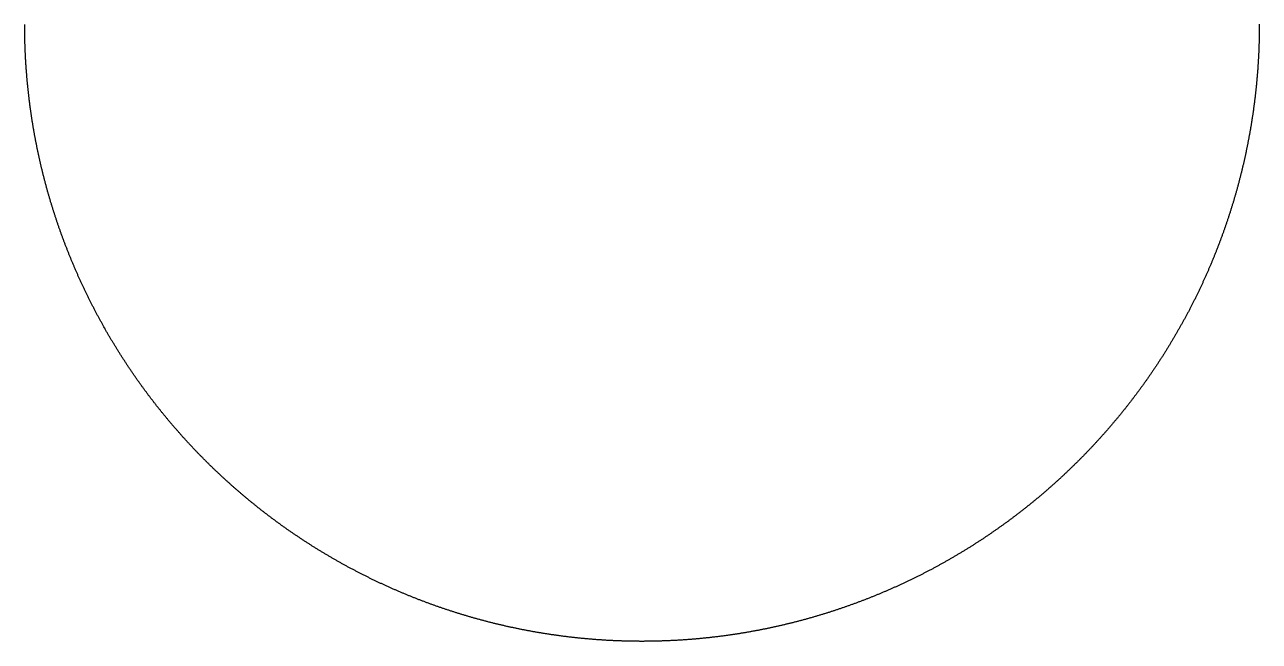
# Model space of a CAD drawing. Extents: x -750 to 0, y -200 to 200.
# Drawn here: x -692 to -612, y -152.4 to -112.4 of the extents above; entities that cross this region are included whole.
import ezdxf

# ---------------------------------------------------------------- set-up
doc = ezdxf.new("R2010")
doc.units = 0
doc.layers.get('0').update_dxf_attribs({"linetype": 'continuous'})

# ---------------------------------------------------------------- blocks, each defined once
blk = doc.blocks.new('FUSION_CS001')
at = {"color": 0}
blk.add_lwpolyline([(-612, -112.319), (-612, -112.369), (-612, -112.419), (-612, -112.469), (-612, -112.519), (-612.001, -112.569), (-612.001, -112.619), (-612.001, -112.669), (-612.002, -112.719), (-612.002, -112.769), (-612.003, -112.819), (-612.003, -112.869), (-612.004, -112.919), (-612.005, -112.969), (-612.006, -113.019), (-612.007, -113.069), (-612.007, -113.119), (-612.008, -113.169), (-612.009, -113.219), (-612.011, -113.269), (-612.012, -113.319), (-612.013, -113.369), (-612.014, -113.419), (-612.016, -113.469), (-612.017, -113.519), (-612.019, -113.569), (-612.02, -113.619), (-612.022, -113.669), (-612.023, -113.719), (-612.025, -113.769), (-612.027, -113.819), (-612.029, -113.869), (-612.031, -113.919), (-612.033, -113.969), (-612.035, -114.018), (-612.037, -114.068), (-612.039, -114.118), (-612.041, -114.168), (-612.044, -114.218), (-612.046, -114.268), (-612.048, -114.318), (-612.051, -114.368), (-612.054, -114.418), (-612.056, -114.468), (-612.059, -114.518), (-612.062, -114.568), (-612.064, -114.618), (-612.067, -114.668), (-612.07, -114.718), (-612.073, -114.768), (-612.076, -114.817), (-612.079, -114.867), (-612.082, -114.917), (-612.086, -114.967), (-612.089, -115.017), (-612.092, -115.067), (-612.096, -115.117), (-612.099, -115.167), (-612.103, -115.217), (-612.106, -115.266), (-612.11, -115.316), (-612.114, -115.366), (-612.118, -115.416), (-612.122, -115.466), (-612.125, -115.516), (-612.129, -115.566), (-612.133, -115.615), (-612.138, -115.665), (-612.142, -115.715), (-612.146, -115.765), (-612.15, -115.815), (-612.155, -115.864), (-612.159, -115.914), (-612.164, -115.964), (-612.168, -116.014), (-612.173, -116.064), (-612.177, -116.113), (-612.182, -116.163), (-612.187, -116.213), (-612.192, -116.263), (-612.197, -116.312), (-612.202, -116.362), (-612.207, -116.412), (-612.212, -116.462), (-612.217, -116.511), (-612.222, -116.561), (-612.228, -116.611), (-612.233, -116.661), (-612.238, -116.71), (-612.244, -116.76), (-612.249, -116.81), (-612.255, -116.859), (-612.261, -116.909), (-612.266, -116.959), (-612.272, -117.008), (-612.278, -117.058), (-612.284, -117.108), (-612.29, -117.157), (-612.296, -117.207), (-612.302, -117.257), (-612.308, -117.306), (-612.314, -117.356), (-612.321, -117.405), (-612.327, -117.455), (-612.333, -117.505), (-612.34, -117.554), (-612.346, -117.604), (-612.353, -117.653), (-612.36, -117.703), (-612.366, -117.752), (-612.373, -117.802), (-612.38, -117.851), (-612.387, -117.901), (-612.394, -117.951), (-612.401, -118), (-612.408, -118.05), (-612.415, -118.099), (-612.422, -118.148), (-612.43, -118.198), (-612.437, -118.247), (-612.444, -118.297), (-612.452, -118.346), (-612.459, -118.396), (-612.467, -118.445), (-612.475, -118.495), (-612.482, -118.544), (-612.49, -118.593), (-612.498, -118.643), (-612.506, -118.692), (-612.514, -118.741), (-612.522, -118.791), (-612.53, -118.84), (-612.538, -118.889), (-612.546, -118.939), (-612.555, -118.988), (-612.563, -119.037), (-612.571, -119.087), (-612.58, -119.136), (-612.588, -119.185), (-612.597, -119.235), (-612.605, -119.284), (-612.614, -119.333), (-612.623, -119.382), (-612.632, -119.431), (-612.641, -119.481), (-612.65, -119.53), (-612.659, -119.579), (-612.668, -119.628), (-612.677, -119.677), (-612.686, -119.727), (-612.695, -119.776), (-612.705, -119.825), (-612.714, -119.874), (-612.723, -119.923), (-612.733, -119.972), (-612.742, -120.021), (-612.752, -120.07), (-612.762, -120.119), (-612.771, -120.168), (-612.781, -120.217), (-612.791, -120.266), (-612.801, -120.315), (-612.811, -120.364), (-612.821, -120.413), (-612.831, -120.462), (-612.841, -120.511), (-612.852, -120.56), (-612.862, -120.609), (-612.872, -120.658), (-612.883, -120.707), (-612.893, -120.756), (-612.904, -120.805), (-612.914, -120.854), (-612.925, -120.902), (-612.936, -120.951), (-612.946, -121), (-612.957, -121.049), (-612.968, -121.098), (-612.979, -121.147), (-612.99, -121.195), (-613.001, -121.244), (-613.012, -121.293), (-613.024, -121.341), (-613.035, -121.39), (-613.046, -121.439), (-613.058, -121.488), (-613.069, -121.536), (-613.081, -121.585), (-613.092, -121.634), (-613.104, -121.682), (-613.115, -121.731), (-613.127, -121.779), (-613.139, -121.828), (-613.151, -121.877), (-613.163, -121.925), (-613.175, -121.974), (-613.187, -122.022), (-613.199, -122.071), (-613.211, -122.119), (-613.223, -122.168), (-613.236, -122.216), (-613.248, -122.265), (-613.26, -122.313), (-613.273, -122.361), (-613.286, -122.41), (-613.298, -122.458), (-613.311, -122.507), (-613.323, -122.555), (-613.336, -122.603), (-613.349, -122.652), (-613.362, -122.7), (-613.375, -122.748), (-613.388, -122.796), (-613.401, -122.845), (-613.414, -122.893), (-613.427, -122.941), (-613.441, -122.989), (-613.454, -123.038), (-613.467, -123.086), (-613.481, -123.134), (-613.494, -123.182), (-613.508, -123.23), (-613.522, -123.278), (-613.535, -123.326), (-613.549, -123.374), (-613.563, -123.422), (-613.577, -123.471), (-613.591, -123.519), (-613.605, -123.567), (-613.619, -123.615), (-613.633, -123.663), (-613.647, -123.71), (-613.661, -123.758), (-613.675, -123.806), (-613.69, -123.854), (-613.704, -123.902), (-613.719, -123.95), (-613.733, -123.998), (-613.748, -124.046), (-613.762, -124.093), (-613.777, -124.141), (-613.792, -124.189), (-613.807, -124.237), (-613.822, -124.284), (-613.837, -124.332), (-613.852, -124.38), (-613.867, -124.428), (-613.882, -124.475), (-613.897, -124.523), (-613.912, -124.57), (-613.928, -124.618), (-613.943, -124.666), (-613.958, -124.713), (-613.974, -124.761), (-613.989, -124.808), (-614.005, -124.856), (-614.021, -124.903), (-614.036, -124.951), (-614.052, -124.998), (-614.068, -125.046), (-614.084, -125.093), (-614.1, -125.14), (-614.116, -125.188), (-614.132, -125.235), (-614.148, -125.282), (-614.164, -125.33), (-614.181, -125.377), (-614.197, -125.424), (-614.213, -125.472), (-614.23, -125.519), (-614.246, -125.566), (-614.263, -125.613), (-614.279, -125.66), (-614.296, -125.707), (-614.313, -125.755), (-614.329, -125.802), (-614.346, -125.849), (-614.363, -125.896), (-614.38, -125.943), (-614.397, -125.99), (-614.414, -126.037), (-614.431, -126.084), (-614.449, -126.131), (-614.466, -126.178), (-614.483, -126.225), (-614.501, -126.271), (-614.518, -126.318), (-614.535, -126.365), (-614.553, -126.412), (-614.571, -126.459), (-614.588, -126.506), (-614.606, -126.552), (-614.624, -126.599), (-614.642, -126.646), (-614.659, -126.692), (-614.677, -126.739), (-614.695, -126.786), (-614.714, -126.832), (-614.732, -126.879), (-614.75, -126.926), (-614.768, -126.972), (-614.786, -127.019), (-614.805, -127.065), (-614.823, -127.112), (-614.842, -127.158), (-614.86, -127.204), (-614.879, -127.251), (-614.897, -127.297), (-614.916, -127.344), (-614.935, -127.39), (-614.954, -127.436), (-614.973, -127.483), (-614.992, -127.529), (-615.011, -127.575), (-615.03, -127.621), (-615.049, -127.668), (-615.068, -127.714), (-615.087, -127.76), (-615.106, -127.806), (-615.126, -127.852), (-615.145, -127.898), (-615.165, -127.944), (-615.184, -127.99), (-615.204, -128.036), (-615.223, -128.082), (-615.243, -128.128), (-615.263, -128.174), (-615.283, -128.22), (-615.303, -128.266), (-615.322, -128.312), (-615.342, -128.358), (-615.362, -128.403), (-615.383, -128.449), (-615.403, -128.495), (-615.423, -128.541), (-615.443, -128.586), (-615.464, -128.632), (-615.484, -128.678), (-615.504, -128.723), (-615.525, -128.769), (-615.545, -128.815), (-615.566, -128.86), (-615.587, -128.906), (-615.607, -128.951), (-615.628, -128.997), (-615.649, -129.042), (-615.67, -129.088), (-615.691, -129.133), (-615.712, -129.178), (-615.733, -129.224), (-615.754, -129.269), (-615.775, -129.314), (-615.796, -129.36), (-615.818, -129.405), (-615.839, -129.45), (-615.86, -129.495), (-615.882, -129.54), (-615.903, -129.586), (-615.925, -129.631), (-615.947, -129.676), (-615.968, -129.721), (-615.99, -129.766), (-616.012, -129.811), (-616.034, -129.856), (-616.056, -129.901), (-616.078, -129.946), (-616.1, -129.991), (-616.122, -130.035), (-616.144, -130.08), (-616.166, -130.125), (-616.188, -130.17), (-616.211, -130.215), (-616.233, -130.259), (-616.255, -130.304), (-616.278, -130.349), (-616.3, -130.393), (-616.323, -130.438), (-616.346, -130.482), (-616.368, -130.527), (-616.391, -130.572), (-616.414, -130.616), (-616.437, -130.661), (-616.46, -130.705), (-616.483, -130.749), (-616.506, -130.794), (-616.529, -130.838), (-616.552, -130.882), (-616.575, -130.927), (-616.598, -130.971), (-616.622, -131.015), (-616.645, -131.059), (-616.668, -131.104), (-616.692, -131.148), (-616.715, -131.192), (-616.739, -131.236), (-616.763, -131.28), (-616.786, -131.324), (-616.81, -131.368), (-616.834, -131.412), (-616.858, -131.456), (-616.881, -131.5), (-616.905, -131.544), (-616.929, -131.588), (-616.954, -131.631), (-616.978, -131.675), (-617.002, -131.719), (-617.026, -131.763), (-617.05, -131.806), (-617.075, -131.85), (-617.099, -131.894), (-617.124, -131.937), (-617.148, -131.981), (-617.173, -132.024), (-617.197, -132.068), (-617.222, -132.112), (-617.247, -132.155), (-617.271, -132.198), (-617.296, -132.242), (-617.321, -132.285), (-617.346, -132.328), (-617.371, -132.372), (-617.396, -132.415), (-617.421, -132.458), (-617.446, -132.501), (-617.472, -132.545), (-617.497, -132.588), (-617.522, -132.631), (-617.548, -132.674), (-617.573, -132.717), (-617.599, -132.76), (-617.624, -132.803), (-617.65, -132.846), (-617.675, -132.889), (-617.701, -132.932), (-617.727, -132.975), (-617.753, -133.018), (-617.778, -133.06), (-617.804, -133.103), (-617.83, -133.146), (-617.856, -133.188), (-617.882, -133.231), (-617.909, -133.274), (-617.935, -133.316), (-617.961, -133.359), (-617.987, -133.401), (-618.014, -133.444), (-618.04, -133.486), (-618.066, -133.529), (-618.093, -133.571), (-618.119, -133.614), (-618.146, -133.656), (-618.173, -133.698), (-618.199, -133.741), (-618.226, -133.783), (-618.253, -133.825), (-618.28, -133.867), (-618.307, -133.909), (-618.334, -133.951), (-618.361, -133.993), (-618.388, -134.035), (-618.415, -134.077), (-618.442, -134.119), (-618.469, -134.161), (-618.497, -134.203), (-618.524, -134.245), (-618.552, -134.287), (-618.579, -134.329), (-618.606, -134.371), (-618.634, -134.412), (-618.662, -134.454), (-618.689, -134.496), (-618.717, -134.537), (-618.745, -134.579), (-618.773, -134.62), (-618.8, -134.662), (-618.828, -134.703), (-618.856, -134.745), (-618.884, -134.786), (-618.912, -134.828), (-618.94, -134.869), (-618.969, -134.91), (-618.997, -134.952), (-619.025, -134.993), (-619.053, -135.034), (-619.082, -135.075), (-619.11, -135.116), (-619.139, -135.157), (-619.167, -135.198), (-619.196, -135.239), (-619.225, -135.28), (-619.253, -135.321), (-619.282, -135.362), (-619.311, -135.403), (-619.34, -135.444), (-619.368, -135.485), (-619.397, -135.526), (-619.426, -135.566), (-619.455, -135.607), (-619.485, -135.648), (-619.514, -135.688), (-619.543, -135.729), (-619.572, -135.769), (-619.601, -135.81), (-619.631, -135.85), (-619.66, -135.891), (-619.69, -135.931), (-619.719, -135.972), (-619.749, -136.012), (-619.778, -136.052), (-619.808, -136.093), (-619.838, -136.133), (-619.867, -136.173), (-619.897, -136.213), (-619.927, -136.253), (-619.957, -136.293), (-619.987, -136.333), (-620.017, -136.373), (-620.047, -136.413), (-620.077, -136.453), (-620.107, -136.493), (-620.137, -136.533), (-620.168, -136.573), (-620.198, -136.612), (-620.228, -136.652), (-620.259, -136.692), (-620.289, -136.732), (-620.32, -136.771), (-620.35, -136.811), (-620.381, -136.85), (-620.411, -136.89), (-620.442, -136.929), (-620.473, -136.969), (-620.504, -137.008), (-620.535, -137.047), (-620.565, -137.087), (-620.596, -137.126), (-620.627, -137.165), (-620.658, -137.204), (-620.69, -137.244), (-620.721, -137.283), (-620.752, -137.322), (-620.783, -137.361), (-620.814, -137.4), (-620.846, -137.439), (-620.877, -137.478), (-620.909, -137.517), (-620.94, -137.556), (-620.972, -137.594), (-621.003, -137.633), (-621.035, -137.672), (-621.066, -137.71), (-621.098, -137.749), (-621.13, -137.788), (-621.162, -137.826), (-621.194, -137.865), (-621.226, -137.903), (-621.258, -137.942), (-621.29, -137.98), (-621.322, -138.019), (-621.354, -138.057), (-621.386, -138.095), (-621.418, -138.133), (-621.45, -138.172), (-621.483, -138.21), (-621.515, -138.248), (-621.547, -138.286), (-621.58, -138.324), (-621.612, -138.362), (-621.645, -138.4), (-621.677, -138.438), (-621.71, -138.476), (-621.743, -138.514), (-621.775, -138.551), (-621.808, -138.589), (-621.841, -138.627), (-621.874, -138.665), (-621.907, -138.702), (-621.94, -138.74), (-621.973, -138.777), (-622.006, -138.815), (-622.039, -138.852), (-622.072, -138.89), (-622.105, -138.927), (-622.139, -138.965), (-622.172, -139.002), (-622.205, -139.039), (-622.239, -139.076), (-622.272, -139.114), (-622.305, -139.151), (-622.339, -139.188), (-622.373, -139.225), (-622.406, -139.262), (-622.44, -139.299), (-622.474, -139.336), (-622.507, -139.373), (-622.541, -139.409), (-622.575, -139.446), (-622.609, -139.483), (-622.643, -139.52), (-622.677, -139.556), (-622.711, -139.593), (-622.745, -139.63), (-622.779, -139.666), (-622.813, -139.703), (-622.847, -139.739), (-622.882, -139.776), (-622.916, -139.812), (-622.95, -139.848), (-622.985, -139.885), (-623.019, -139.921), (-623.054, -139.957), (-623.088, -139.993), (-623.123, -140.029), (-623.157, -140.065), (-623.192, -140.101), (-623.227, -140.137), (-623.261, -140.173), (-623.296, -140.209), (-623.331, -140.245), (-623.366, -140.281), (-623.401, -140.317), (-623.436, -140.352), (-623.471, -140.388), (-623.506, -140.424), (-623.541, -140.459), (-623.576, -140.495), (-623.611, -140.53), (-623.647, -140.566), (-623.682, -140.601), (-623.717, -140.637), (-623.753, -140.672), (-623.788, -140.707), (-623.824, -140.743), (-623.859, -140.778), (-623.895, -140.813), (-623.93, -140.848), (-623.966, -140.883), (-624.002, -140.918), (-624.037, -140.953), (-624.073, -140.988), (-624.109, -141.023), (-624.145, -141.058), (-624.181, -141.093), (-624.217, -141.127), (-624.253, -141.162), (-624.289, -141.197), (-624.325, -141.231), (-624.361, -141.266), (-624.397, -141.3), (-624.433, -141.335), (-624.47, -141.369), (-624.506, -141.404), (-624.542, -141.438), (-624.579, -141.472), (-624.615, -141.507), (-624.651, -141.541), (-624.688, -141.575), (-624.724, -141.609), (-624.761, -141.643), (-624.798, -141.677), (-624.834, -141.711), (-624.871, -141.745), (-624.908, -141.779), (-624.945, -141.813), (-624.982, -141.847), (-625.018, -141.88), (-625.055, -141.914), (-625.092, -141.948), (-625.129, -141.981), (-625.166, -142.015), (-625.204, -142.048), (-625.241, -142.082), (-625.278, -142.115), (-625.315, -142.149), (-625.352, -142.182), (-625.39, -142.215), (-625.427, -142.249), (-625.464, -142.282), (-625.502, -142.315), (-625.539, -142.348), (-625.577, -142.381), (-625.614, -142.414), (-625.652, -142.447), (-625.69, -142.48), (-625.727, -142.513), (-625.765, -142.546), (-625.803, -142.578), (-625.841, -142.611), (-625.878, -142.644), (-625.916, -142.676), (-625.954, -142.709), (-625.992, -142.741), (-626.03, -142.774), (-626.068, -142.806), (-626.106, -142.839), (-626.144, -142.871), (-626.183, -142.903), (-626.221, -142.936), (-626.259, -142.968), (-626.297, -143), (-626.336, -143.032), (-626.374, -143.064), (-626.413, -143.096), (-626.451, -143.128), (-626.489, -143.16), (-626.528, -143.192), (-626.567, -143.224), (-626.605, -143.256), (-626.644, -143.287), (-626.683, -143.319), (-626.721, -143.351), (-626.76, -143.382), (-626.799, -143.414), (-626.838, -143.445), (-626.877, -143.477), (-626.915, -143.508), (-626.954, -143.539), (-626.993, -143.571), (-627.033, -143.602), (-627.072, -143.633), (-627.111, -143.664), (-627.15, -143.695), (-627.189, -143.726), (-627.228, -143.757), (-627.268, -143.788), (-627.307, -143.819), (-627.346, -143.85), (-627.386, -143.881), (-627.425, -143.911), (-627.465, -143.942), (-627.504, -143.973), (-627.544, -144.003), (-627.583, -144.034), (-627.623, -144.064), (-627.662, -144.095), (-627.702, -144.125), (-627.742, -144.156), (-627.782, -144.186), (-627.822, -144.216), (-627.861, -144.246), (-627.901, -144.276), (-627.941, -144.307), (-627.981, -144.337), (-628.021, -144.367), (-628.061, -144.397), (-628.101, -144.426), (-628.141, -144.456), (-628.182, -144.486), (-628.222, -144.516), (-628.262, -144.546), (-628.302, -144.575), (-628.342, -144.605), (-628.383, -144.634), (-628.423, -144.664), (-628.464, -144.693), (-628.504, -144.723), (-628.545, -144.752), (-628.585, -144.781), (-628.626, -144.811), (-628.666, -144.84), (-628.707, -144.869), (-628.747, -144.898), (-628.788, -144.927), (-628.829, -144.956), (-628.87, -144.985), (-628.911, -145.014), (-628.951, -145.043), (-628.992, -145.071), (-629.033, -145.1), (-629.074, -145.129), (-629.115, -145.158), (-629.156, -145.186), (-629.197, -145.215), (-629.238, -145.243), (-629.279, -145.272), (-629.321, -145.3), (-629.362, -145.328), (-629.403, -145.357), (-629.444, -145.385), (-629.486, -145.413), (-629.527, -145.441), (-629.568, -145.469), (-629.61, -145.497), (-629.651, -145.525), (-629.693, -145.553), (-629.734, -145.581), (-629.776, -145.609), (-629.817, -145.636), (-629.859, -145.664), (-629.901, -145.692), (-629.942, -145.719), (-629.984, -145.747), (-630.026, -145.774), (-630.068, -145.802), (-630.109, -145.829), (-630.151, -145.857), (-630.193, -145.884), (-630.235, -145.911), (-630.277, -145.938), (-630.319, -145.965), (-630.361, -145.992), (-630.403, -146.019), (-630.445, -146.046), (-630.487, -146.073), (-630.53, -146.1), (-630.572, -146.127), (-630.614, -146.154), (-630.656, -146.18), (-630.699, -146.207), (-630.741, -146.234), (-630.783, -146.26), (-630.826, -146.287), (-630.868, -146.313), (-630.911, -146.34), (-630.953, -146.366), (-630.996, -146.392), (-631.038, -146.418), (-631.081, -146.445), (-631.124, -146.471), (-631.166, -146.497), (-631.209, -146.523), (-631.252, -146.549), (-631.294, -146.575), (-631.337, -146.601), (-631.38, -146.626), (-631.423, -146.652), (-631.466, -146.678), (-631.509, -146.703), (-631.552, -146.729), (-631.595, -146.755), (-631.638, -146.78), (-631.681, -146.805), (-631.724, -146.831), (-631.767, -146.856), (-631.81, -146.881), (-631.853, -146.907), (-631.896, -146.932), (-631.94, -146.957), (-631.983, -146.982), (-632.026, -147.007), (-632.07, -147.032), (-632.113, -147.057), (-632.156, -147.082), (-632.2, -147.106), (-632.243, -147.131), (-632.287, -147.156), (-632.33, -147.18), (-632.374, -147.205), (-632.417, -147.229), (-632.461, -147.254), (-632.505, -147.278), (-632.548, -147.303), (-632.592, -147.327), (-632.636, -147.351), (-632.68, -147.375), (-632.723, -147.399), (-632.767, -147.424), (-632.811, -147.448), (-632.855, -147.472), (-632.899, -147.495), (-632.943, -147.519), (-632.987, -147.543), (-633.031, -147.567), (-633.075, -147.59), (-633.119, -147.614), (-633.163, -147.638), (-633.207, -147.661), (-633.251, -147.685), (-633.295, -147.708), (-633.34, -147.731), (-633.384, -147.755), (-633.428, -147.778), (-633.472, -147.801), (-633.517, -147.824), (-633.561, -147.847), (-633.605, -147.87), (-633.65, -147.893), (-633.694, -147.916), (-633.739, -147.939), (-633.783, -147.962), (-633.828, -147.985), (-633.872, -148.007), (-633.917, -148.03), (-633.962, -148.053), (-634.006, -148.075), (-634.051, -148.098), (-634.096, -148.12), (-634.14, -148.142), (-634.185, -148.165), (-634.23, -148.187), (-634.275, -148.209), (-634.319, -148.231), (-634.364, -148.253), (-634.409, -148.275), (-634.454, -148.297), (-634.499, -148.319), (-634.544, -148.341), (-634.589, -148.363), (-634.634, -148.384), (-634.679, -148.406), (-634.724, -148.428), (-634.769, -148.449), (-634.815, -148.471), (-634.86, -148.492), (-634.905, -148.514), (-634.95, -148.535), (-634.995, -148.556), (-635.041, -148.578), (-635.086, -148.599), (-635.131, -148.62), (-635.177, -148.641), (-635.222, -148.662), (-635.267, -148.683), (-635.313, -148.704), (-635.358, -148.725), (-635.404, -148.745), (-635.449, -148.766), (-635.495, -148.787), (-635.54, -148.807), (-635.586, -148.828), (-635.631, -148.848), (-635.677, -148.869), (-635.723, -148.889), (-635.768, -148.909), (-635.814, -148.93), (-635.86, -148.95), (-635.906, -148.97), (-635.951, -148.99), (-635.997, -149.01), (-636.043, -149.03), (-636.089, -149.05), (-636.135, -149.07), (-636.181, -149.09), (-636.227, -149.11), (-636.273, -149.129), (-636.319, -149.149), (-636.365, -149.168), (-636.411, -149.188), (-636.457, -149.207), (-636.503, -149.227), (-636.549, -149.246), (-636.595, -149.265), (-636.641, -149.285), (-636.687, -149.304), (-636.734, -149.323), (-636.78, -149.342), (-636.826, -149.361), (-636.872, -149.38), (-636.919, -149.399), (-636.965, -149.418), (-637.011, -149.436), (-637.058, -149.455), (-637.104, -149.474), (-637.151, -149.492), (-637.197, -149.511), (-637.243, -149.529), (-637.29, -149.548), (-637.336, -149.566), (-637.383, -149.584), (-637.429, -149.603), (-637.476, -149.621), (-637.523, -149.639), (-637.569, -149.657), (-637.616, -149.675), (-637.663, -149.693), (-637.709, -149.711), (-637.756, -149.729), (-637.803, -149.746), (-637.849, -149.764), (-637.896, -149.782), (-637.943, -149.799), (-637.99, -149.817), (-638.037, -149.834), (-638.084, -149.852), (-638.13, -149.869), (-638.177, -149.887), (-638.224, -149.904), (-638.271, -149.921), (-638.318, -149.938), (-638.365, -149.955), (-638.412, -149.972), (-638.459, -149.989), (-638.506, -150.006), (-638.553, -150.023), (-638.601, -150.04), (-638.648, -150.056), (-638.695, -150.073), (-638.742, -150.09), (-638.789, -150.106), (-638.836, -150.123), (-638.884, -150.139), (-638.931, -150.156), (-638.978, -150.172), (-639.025, -150.188), (-639.073, -150.204), (-639.12, -150.22), (-639.167, -150.236), (-639.215, -150.252), (-639.262, -150.268), (-639.31, -150.284), (-639.357, -150.3), (-639.404, -150.316), (-639.452, -150.332), (-639.499, -150.347), (-639.547, -150.363), (-639.594, -150.378), (-639.642, -150.394), (-639.689, -150.409), (-639.737, -150.425), (-639.785, -150.44), (-639.832, -150.455), (-639.88, -150.47), (-639.928, -150.486), (-639.975, -150.501), (-640.023, -150.516), (-640.071, -150.531), (-640.118, -150.545), (-640.166, -150.56), (-640.214, -150.575), (-640.262, -150.59), (-640.31, -150.604), (-640.357, -150.619), (-640.405, -150.633), (-640.453, -150.648), (-640.501, -150.662), (-640.549, -150.677), (-640.597, -150.691), (-640.645, -150.705), (-640.693, -150.719), (-640.741, -150.733), (-640.789, -150.747), (-640.837, -150.761), (-640.885, -150.775), (-640.933, -150.789), (-640.981, -150.803), (-641.029, -150.817), (-641.077, -150.83), (-641.125, -150.844), (-641.173, -150.858), (-641.221, -150.871), (-641.269, -150.885), (-641.318, -150.898), (-641.366, -150.911), (-641.414, -150.925), (-641.462, -150.938), (-641.51, -150.951), (-641.559, -150.964), (-641.607, -150.977), (-641.655, -150.99), (-641.704, -151.003), (-641.752, -151.016), (-641.8, -151.029), (-641.849, -151.041), (-641.897, -151.054), (-641.945, -151.066), (-641.994, -151.079), (-642.042, -151.092), (-642.091, -151.104), (-642.139, -151.116), (-642.188, -151.129), (-642.236, -151.141), (-642.285, -151.153), (-642.333, -151.165), (-642.382, -151.177), (-642.43, -151.189), (-642.479, -151.201), (-642.527, -151.213), (-642.576, -151.225), (-642.624, -151.237), (-642.673, -151.248), (-642.722, -151.26), (-642.77, -151.271), (-642.819, -151.283), (-642.868, -151.294), (-642.916, -151.306), (-642.965, -151.317), (-643.014, -151.328), (-643.062, -151.34), (-643.111, -151.351), (-643.16, -151.362), (-643.209, -151.373), (-643.257, -151.384), (-643.306, -151.395), (-643.355, -151.405), (-643.404, -151.416), (-643.453, -151.427), (-643.502, -151.438), (-643.55, -151.448), (-643.599, -151.459), (-643.648, -151.469), (-643.697, -151.48), (-643.746, -151.49), (-643.795, -151.5), (-643.844, -151.51), (-643.893, -151.521), (-643.942, -151.531), (-643.991, -151.541), (-644.04, -151.551), (-644.089, -151.561), (-644.138, -151.571), (-644.187, -151.58), (-644.236, -151.59), (-644.285, -151.6), (-644.334, -151.609), (-644.383, -151.619), (-644.432, -151.628), (-644.481, -151.638), (-644.53, -151.647), (-644.58, -151.657), (-644.629, -151.666), (-644.678, -151.675), (-644.727, -151.684), (-644.776, -151.693), (-644.825, -151.702), (-644.875, -151.711), (-644.924, -151.72), (-644.973, -151.729), (-645.022, -151.738), (-645.071, -151.746), (-645.121, -151.755), (-645.17, -151.763), (-645.219, -151.772), (-645.269, -151.78), (-645.318, -151.789), (-645.367, -151.797), (-645.416, -151.805), (-645.466, -151.814), (-645.515, -151.822), (-645.564, -151.83), (-645.614, -151.838), (-645.663, -151.846), (-645.713, -151.854), (-645.762, -151.861), (-645.811, -151.869), (-645.861, -151.877), (-645.91, -151.885), (-645.96, -151.892), (-646.009, -151.9), (-646.058, -151.907), (-646.108, -151.914), (-646.157, -151.922), (-646.207, -151.929), (-646.256, -151.936), (-646.306, -151.943), (-646.355, -151.951), (-646.405, -151.958), (-646.454, -151.965), (-646.504, -151.971), (-646.553, -151.978), (-646.603, -151.985), (-646.652, -151.992), (-646.702, -151.998), (-646.752, -152.005), (-646.801, -152.012), (-646.851, -152.018), (-646.9, -152.024), (-646.95, -152.031), (-646.999, -152.037), (-647.049, -152.043), (-647.099, -152.049), (-647.148, -152.055), (-647.198, -152.062), (-647.248, -152.068), (-647.297, -152.073), (-647.347, -152.079), (-647.397, -152.085), (-647.446, -152.091), (-647.496, -152.096), (-647.546, -152.102), (-647.595, -152.108), (-647.645, -152.113), (-647.695, -152.118), (-647.744, -152.124), (-647.794, -152.129), (-647.844, -152.134), (-647.894, -152.139), (-647.943, -152.145), (-647.993, -152.15), (-648.043, -152.155), (-648.093, -152.16), (-648.142, -152.164), (-648.192, -152.169), (-648.242, -152.174), (-648.292, -152.179), (-648.341, -152.183), (-648.391, -152.188), (-648.441, -152.192), (-648.491, -152.197), (-648.541, -152.201), (-648.59, -152.205), (-648.64, -152.209), (-648.69, -152.214), (-648.74, -152.218), (-648.79, -152.222), (-648.84, -152.226), (-648.889, -152.23), (-648.939, -152.234), (-648.989, -152.237), (-649.039, -152.241), (-649.089, -152.245), (-649.139, -152.248), (-649.189, -152.252), (-649.239, -152.255), (-649.288, -152.259), (-649.338, -152.262), (-649.388, -152.265), (-649.438, -152.269), (-649.488, -152.272), (-649.538, -152.275), (-649.588, -152.278), (-649.638, -152.281), (-649.688, -152.284), (-649.738, -152.287), (-649.787, -152.29), (-649.837, -152.292), (-649.887, -152.295), (-649.937, -152.298), (-649.987, -152.3), (-650.037, -152.303), (-650.087, -152.305), (-650.137, -152.307), (-650.187, -152.31), (-650.237, -152.312), (-650.287, -152.314), (-650.337, -152.316), (-650.387, -152.318), (-650.437, -152.32), (-650.487, -152.322), (-650.537, -152.324), (-650.587, -152.326), (-650.637, -152.328), (-650.687, -152.329), (-650.737, -152.331), (-650.787, -152.332), (-650.837, -152.334), (-650.886, -152.335), (-650.936, -152.337), (-650.986, -152.338), (-651.036, -152.339), (-651.086, -152.34), (-651.136, -152.342), (-651.186, -152.343), (-651.236, -152.344), (-651.286, -152.344), (-651.336, -152.345), (-651.386, -152.346), (-651.436, -152.347), (-651.486, -152.348), (-651.536, -152.348), (-651.586, -152.349), (-651.636, -152.349), (-651.686, -152.35), (-651.736, -152.35), (-651.786, -152.35), (-651.836, -152.35), (-651.886, -152.351), (-651.936, -152.351), (-651.986, -152.351), (-652.036, -152.351), (-652.086, -152.351), (-652.136, -152.351), (-652.186, -152.35), (-652.236, -152.35), (-652.286, -152.35), (-652.336, -152.349), (-652.386, -152.349), (-652.436, -152.348), (-652.486, -152.348), (-652.536, -152.347), (-652.586, -152.347), (-652.636, -152.346), (-652.686, -152.345), (-652.736, -152.344), (-652.786, -152.343), (-652.836, -152.342), (-652.886, -152.341), (-652.936, -152.34), (-652.986, -152.339), (-653.036, -152.337), (-653.086, -152.336), (-653.136, -152.335), (-653.186, -152.333), (-653.236, -152.332), (-653.286, -152.33), (-653.336, -152.329), (-653.386, -152.327), (-653.436, -152.325), (-653.486, -152.323), (-653.536, -152.321), (-653.586, -152.319), (-653.636, -152.317), (-653.686, -152.315), (-653.736, -152.313), (-653.786, -152.311), (-653.836, -152.309), (-653.886, -152.306), (-653.936, -152.304), (-653.986, -152.302), (-654.035, -152.299), (-654.085, -152.296), (-654.135, -152.294), (-654.185, -152.291), (-654.235, -152.288), (-654.285, -152.286), (-654.335, -152.283), (-654.385, -152.28), (-654.435, -152.277), (-654.485, -152.274), (-654.535, -152.27), (-654.585, -152.267), (-654.634, -152.264), (-654.684, -152.261), (-654.734, -152.257), (-654.784, -152.254), (-654.834, -152.25), (-654.884, -152.247), (-654.934, -152.243), (-654.984, -152.239), (-655.033, -152.236), (-655.083, -152.232), (-655.133, -152.228), (-655.183, -152.224), (-655.233, -152.22), (-655.283, -152.216), (-655.332, -152.212), (-655.382, -152.208), (-655.432, -152.203), (-655.482, -152.199), (-655.532, -152.195), (-655.582, -152.19), (-655.631, -152.186), (-655.681, -152.181), (-655.731, -152.176), (-655.781, -152.172), (-655.83, -152.167), (-655.88, -152.162), (-655.93, -152.157), (-655.98, -152.152), (-656.03, -152.147), (-656.079, -152.142), (-656.129, -152.137), (-656.179, -152.132), (-656.228, -152.127), (-656.278, -152.121), (-656.328, -152.116), (-656.378, -152.111), (-656.427, -152.105), (-656.477, -152.1), (-656.527, -152.094), (-656.576, -152.088), (-656.626, -152.082), (-656.676, -152.077), (-656.725, -152.071), (-656.775, -152.065), (-656.825, -152.059), (-656.874, -152.053), (-656.924, -152.047), (-656.973, -152.04), (-657.023, -152.034), (-657.073, -152.028), (-657.122, -152.022), (-657.172, -152.015), (-657.221, -152.009), (-657.271, -152.002), (-657.321, -151.995), (-657.37, -151.989), (-657.42, -151.982), (-657.469, -151.975), (-657.519, -151.968), (-657.568, -151.961), (-657.618, -151.954), (-657.667, -151.947), (-657.717, -151.94), (-657.766, -151.933), (-657.816, -151.926), (-657.865, -151.919), (-657.915, -151.911), (-657.964, -151.904), (-658.013, -151.896), (-658.063, -151.889), (-658.112, -151.881), (-658.162, -151.873), (-658.211, -151.866), (-658.261, -151.858), (-658.31, -151.85), (-658.359, -151.842), (-658.409, -151.834), (-658.458, -151.826), (-658.507, -151.818), (-658.557, -151.81), (-658.606, -151.802), (-658.655, -151.793), (-658.705, -151.785), (-658.754, -151.777), (-658.803, -151.768), (-658.852, -151.76), (-658.902, -151.751), (-658.951, -151.742), (-659, -151.734), (-659.049, -151.725), (-659.099, -151.716), (-659.148, -151.707), (-659.197, -151.698), (-659.246, -151.689), (-659.295, -151.68), (-659.344, -151.671), (-659.394, -151.662), (-659.443, -151.652), (-659.492, -151.643), (-659.541, -151.634), (-659.59, -151.624), (-659.639, -151.615), (-659.688, -151.605), (-659.737, -151.595), (-659.786, -151.586), (-659.835, -151.576), (-659.884, -151.566), (-659.933, -151.556), (-659.982, -151.546), (-660.031, -151.536), (-660.08, -151.526), (-660.129, -151.516), (-660.178, -151.506), (-660.227, -151.496), (-660.276, -151.485), (-660.325, -151.475), (-660.374, -151.464), (-660.423, -151.454), (-660.472, -151.443), (-660.521, -151.433), (-660.569, -151.422), (-660.618, -151.411), (-660.667, -151.401), (-660.716, -151.39), (-660.765, -151.379), (-660.813, -151.368), (-660.862, -151.357), (-660.911, -151.346), (-660.96, -151.334), (-661.008, -151.323), (-661.057, -151.312), (-661.106, -151.301), (-661.154, -151.289), (-661.203, -151.278), (-661.252, -151.266), (-661.3, -151.255), (-661.349, -151.243), (-661.398, -151.231), (-661.446, -151.219), (-661.495, -151.208), (-661.543, -151.196), (-661.592, -151.184), (-661.64, -151.172), (-661.689, -151.16), (-661.738, -151.148), (-661.786, -151.135), (-661.834, -151.123), (-661.883, -151.111), (-661.931, -151.098), (-661.98, -151.086), (-662.028, -151.073), (-662.077, -151.061), (-662.125, -151.048), (-662.173, -151.036), (-662.222, -151.023), (-662.27, -151.01), (-662.318, -150.997), (-662.367, -150.984), (-662.415, -150.971), (-662.463, -150.958), (-662.511, -150.945), (-662.56, -150.932), (-662.608, -150.919), (-662.656, -150.905), (-662.704, -150.892), (-662.752, -150.879), (-662.801, -150.865), (-662.849, -150.852), (-662.897, -150.838), (-662.945, -150.824), (-662.993, -150.811), (-663.041, -150.797), (-663.089, -150.783), (-663.137, -150.769), (-663.185, -150.755), (-663.233, -150.741), (-663.281, -150.727), (-663.329, -150.713), (-663.377, -150.699), (-663.425, -150.685), (-663.473, -150.67), (-663.521, -150.656), (-663.569, -150.641), (-663.617, -150.627), (-663.664, -150.612), (-663.712, -150.598), (-663.76, -150.583), (-663.808, -150.568), (-663.856, -150.554), (-663.903, -150.539), (-663.951, -150.524), (-663.999, -150.509), (-664.046, -150.494), (-664.094, -150.479), (-664.142, -150.464), (-664.189, -150.448), (-664.237, -150.433), (-664.285, -150.418), (-664.332, -150.402), (-664.38, -150.387), (-664.427, -150.371), (-664.475, -150.356), (-664.522, -150.34), (-664.57, -150.325), (-664.617, -150.309), (-664.665, -150.293), (-664.712, -150.277), (-664.759, -150.261), (-664.807, -150.245), (-664.854, -150.229), (-664.901, -150.213), (-664.949, -150.197), (-664.996, -150.181), (-665.043, -150.164), (-665.091, -150.148), (-665.138, -150.132), (-665.185, -150.115), (-665.232, -150.099), (-665.279, -150.082), (-665.327, -150.066), (-665.374, -150.049), (-665.421, -150.032), (-665.468, -150.015), (-665.515, -149.998), (-665.562, -149.982), (-665.609, -149.965), (-665.656, -149.948), (-665.703, -149.93), (-665.75, -149.913), (-665.797, -149.896), (-665.844, -149.879), (-665.891, -149.861), (-665.938, -149.844), (-665.985, -149.827), (-666.031, -149.809), (-666.078, -149.792), (-666.125, -149.774), (-666.172, -149.756), (-666.219, -149.738), (-666.265, -149.721), (-666.312, -149.703), (-666.359, -149.685), (-666.405, -149.667), (-666.452, -149.649), (-666.499, -149.631), (-666.545, -149.613), (-666.592, -149.594), (-666.638, -149.576), (-666.685, -149.558), (-666.731, -149.539), (-666.778, -149.521), (-666.824, -149.502), (-666.871, -149.484), (-666.917, -149.465), (-666.963, -149.447), (-667.01, -149.428), (-667.056, -149.409), (-667.102, -149.39), (-667.149, -149.371), (-667.195, -149.352), (-667.241, -149.333), (-667.287, -149.314), (-667.334, -149.295), (-667.38, -149.276), (-667.426, -149.257), (-667.472, -149.237), (-667.518, -149.218), (-667.564, -149.199), (-667.61, -149.179), (-667.656, -149.16), (-667.702, -149.14), (-667.748, -149.12), (-667.794, -149.101), (-667.84, -149.081), (-667.886, -149.061), (-667.932, -149.041), (-667.978, -149.021), (-668.024, -149.001), (-668.069, -148.981), (-668.115, -148.961), (-668.161, -148.941), (-668.207, -148.921), (-668.252, -148.9), (-668.298, -148.88), (-668.344, -148.86), (-668.389, -148.839), (-668.435, -148.819), (-668.48, -148.798), (-668.526, -148.777), (-668.571, -148.757), (-668.617, -148.736), (-668.662, -148.715), (-668.708, -148.694), (-668.753, -148.673), (-668.799, -148.652), (-668.844, -148.631), (-668.889, -148.61), (-668.935, -148.589), (-668.98, -148.568), (-669.025, -148.547), (-669.07, -148.525), (-669.116, -148.504), (-669.161, -148.483), (-669.206, -148.461), (-669.251, -148.44), (-669.296, -148.418), (-669.341, -148.396), (-669.386, -148.375), (-669.431, -148.353), (-669.476, -148.331), (-669.521, -148.309), (-669.566, -148.287), (-669.611, -148.265), (-669.656, -148.243), (-669.701, -148.221), (-669.746, -148.199), (-669.79, -148.177), (-669.835, -148.155), (-669.88, -148.132), (-669.925, -148.11), (-669.969, -148.087), (-670.014, -148.065), (-670.059, -148.042), (-670.103, -148.02), (-670.148, -147.997), (-670.192, -147.974), (-670.237, -147.952), (-670.281, -147.929), (-670.326, -147.906), (-670.37, -147.883), (-670.415, -147.86), (-670.459, -147.837), (-670.503, -147.814), (-670.548, -147.791), (-670.592, -147.767), (-670.636, -147.744), (-670.68, -147.721), (-670.725, -147.698), (-670.769, -147.674), (-670.813, -147.651), (-670.857, -147.627), (-670.901, -147.603), (-670.945, -147.58), (-670.989, -147.556), (-671.033, -147.532), (-671.077, -147.509), (-671.121, -147.485), (-671.165, -147.461), (-671.209, -147.437), (-671.253, -147.413), (-671.297, -147.389), (-671.34, -147.364), (-671.384, -147.34), (-671.428, -147.316), (-671.472, -147.292), (-671.515, -147.267), (-671.559, -147.243), (-671.602, -147.218), (-671.646, -147.194), (-671.69, -147.169), (-671.733, -147.145), (-671.777, -147.12), (-671.82, -147.095), (-671.863, -147.07), (-671.907, -147.046), (-671.95, -147.021), (-671.993, -146.996), (-672.037, -146.971), (-672.08, -146.946), (-672.123, -146.92), (-672.166, -146.895), (-672.21, -146.87), (-672.253, -146.845), (-672.296, -146.819), (-672.339, -146.794), (-672.382, -146.769), (-672.425, -146.743), (-672.468, -146.717), (-672.511, -146.692), (-672.554, -146.666), (-672.597, -146.641), (-672.639, -146.615), (-672.682, -146.589), (-672.725, -146.563), (-672.768, -146.537), (-672.811, -146.511), (-672.853, -146.485), (-672.896, -146.459), (-672.938, -146.433), (-672.981, -146.407), (-673.024, -146.38), (-673.066, -146.354), (-673.109, -146.328), (-673.151, -146.301), (-673.194, -146.275), (-673.236, -146.248), (-673.278, -146.222), (-673.321, -146.195), (-673.363, -146.168), (-673.405, -146.142), (-673.447, -146.115), (-673.49, -146.088), (-673.532, -146.061), (-673.574, -146.034), (-673.616, -146.007), (-673.658, -145.98), (-673.7, -145.953), (-673.742, -145.926), (-673.784, -145.899), (-673.826, -145.872), (-673.868, -145.844), (-673.91, -145.817), (-673.951, -145.789), (-673.993, -145.762), (-674.035, -145.734), (-674.077, -145.707), (-674.118, -145.679), (-674.16, -145.652), (-674.202, -145.624), (-674.243, -145.596), (-674.285, -145.568), (-674.326, -145.54), (-674.368, -145.512), (-674.409, -145.484), (-674.45, -145.456), (-674.492, -145.428), (-674.533, -145.4), (-674.574, -145.372), (-674.616, -145.344), (-674.657, -145.315), (-674.698, -145.287), (-674.739, -145.259), (-674.78, -145.23), (-674.821, -145.202), (-674.863, -145.173), (-674.904, -145.145), (-674.944, -145.116), (-674.985, -145.087), (-675.026, -145.058), (-675.067, -145.03), (-675.108, -145.001), (-675.149, -144.972), (-675.19, -144.943), (-675.23, -144.914), (-675.271, -144.885), (-675.312, -144.856), (-675.352, -144.827), (-675.393, -144.797), (-675.433, -144.768), (-675.474, -144.739), (-675.514, -144.709), (-675.555, -144.68), (-675.595, -144.651), (-675.636, -144.621), (-675.676, -144.591), (-675.716, -144.562), (-675.756, -144.532), (-675.797, -144.502), (-675.837, -144.473), (-675.877, -144.443), (-675.917, -144.413), (-675.957, -144.383), (-675.997, -144.353), (-676.037, -144.323), (-676.077, -144.293), (-676.117, -144.263), (-676.157, -144.233), (-676.197, -144.202), (-676.236, -144.172), (-676.276, -144.142), (-676.316, -144.112), (-676.356, -144.081), (-676.395, -144.051), (-676.435, -144.02), (-676.474, -143.99), (-676.514, -143.959), (-676.553, -143.928), (-676.593, -143.898), (-676.632, -143.867), (-676.672, -143.836), (-676.711, -143.805), (-676.75, -143.774), (-676.79, -143.743), (-676.829, -143.712), (-676.868, -143.681), (-676.907, -143.65), (-676.946, -143.619), (-676.985, -143.588), (-677.024, -143.556), (-677.063, -143.525), (-677.102, -143.494), (-677.141, -143.462), (-677.18, -143.431), (-677.219, -143.399), (-677.258, -143.368), (-677.296, -143.336), (-677.335, -143.305), (-677.374, -143.273), (-677.412, -143.241), (-677.451, -143.209), (-677.49, -143.178), (-677.528, -143.146), (-677.567, -143.114), (-677.605, -143.082), (-677.643, -143.05), (-677.682, -143.018), (-677.72, -142.986), (-677.758, -142.953), (-677.797, -142.921), (-677.835, -142.889), (-677.873, -142.857), (-677.911, -142.824), (-677.949, -142.792), (-677.987, -142.759), (-678.025, -142.727), (-678.063, -142.694), (-678.101, -142.662), (-678.139, -142.629), (-678.177, -142.596), (-678.214, -142.564), (-678.252, -142.531), (-678.29, -142.498), (-678.328, -142.465), (-678.365, -142.432), (-678.403, -142.399), (-678.44, -142.366), (-678.478, -142.333), (-678.515, -142.3), (-678.553, -142.267), (-678.59, -142.234), (-678.627, -142.2), (-678.665, -142.167), (-678.702, -142.134), (-678.739, -142.1), (-678.776, -142.067), (-678.813, -142.033), (-678.85, -142), (-678.887, -141.966), (-678.924, -141.932), (-678.961, -141.899), (-678.998, -141.865), (-679.035, -141.831), (-679.072, -141.797), (-679.109, -141.764), (-679.146, -141.73), (-679.182, -141.696), (-679.219, -141.662), (-679.256, -141.628), (-679.292, -141.594), (-679.329, -141.559), (-679.365, -141.525), (-679.402, -141.491), (-679.438, -141.457), (-679.474, -141.422), (-679.511, -141.388), (-679.547, -141.354), (-679.583, -141.319), (-679.619, -141.285), (-679.656, -141.25), (-679.692, -141.216), (-679.728, -141.181), (-679.764, -141.146), (-679.8, -141.112), (-679.836, -141.077), (-679.872, -141.042), (-679.907, -141.007), (-679.943, -140.972), (-679.979, -140.937), (-680.015, -140.902), (-680.05, -140.867), (-680.086, -140.832), (-680.121, -140.797), (-680.157, -140.762), (-680.193, -140.727), (-680.228, -140.691), (-680.263, -140.656), (-680.299, -140.621), (-680.334, -140.585), (-680.369, -140.55), (-680.405, -140.514), (-680.44, -140.479), (-680.475, -140.443), (-680.51, -140.408), (-680.545, -140.372), (-680.58, -140.336), (-680.615, -140.301), (-680.65, -140.265), (-680.685, -140.229), (-680.72, -140.193), (-680.754, -140.157), (-680.789, -140.121), (-680.824, -140.085), (-680.858, -140.049), (-680.893, -140.013), (-680.928, -139.977), (-680.962, -139.941), (-680.997, -139.904), (-681.031, -139.868), (-681.065, -139.832), (-681.1, -139.796), (-681.134, -139.759), (-681.168, -139.723), (-681.202, -139.686), (-681.237, -139.65), (-681.271, -139.613), (-681.305, -139.577), (-681.339, -139.54), (-681.373, -139.503), (-681.407, -139.466), (-681.44, -139.43), (-681.474, -139.393), (-681.508, -139.356), (-681.542, -139.319), (-681.575, -139.282), (-681.609, -139.245), (-681.643, -139.208), (-681.676, -139.171), (-681.71, -139.134), (-681.743, -139.097), (-681.777, -139.06), (-681.81, -139.022), (-681.843, -138.985), (-681.877, -138.948), (-681.91, -138.91), (-681.943, -138.873), (-681.976, -138.835), (-682.009, -138.798), (-682.042, -138.76), (-682.075, -138.723), (-682.108, -138.685), (-682.141, -138.648), (-682.174, -138.61), (-682.207, -138.572), (-682.239, -138.534), (-682.272, -138.497), (-682.305, -138.459), (-682.337, -138.421), (-682.37, -138.383), (-682.403, -138.345), (-682.435, -138.307), (-682.467, -138.269), (-682.5, -138.231), (-682.532, -138.193), (-682.564, -138.154), (-682.597, -138.116), (-682.629, -138.078), (-682.661, -138.04), (-682.693, -138.001), (-682.725, -137.963), (-682.757, -137.924), (-682.789, -137.886), (-682.821, -137.847), (-682.853, -137.809), (-682.885, -137.77), (-682.916, -137.732), (-682.948, -137.693), (-682.98, -137.654), (-683.011, -137.616), (-683.043, -137.577), (-683.074, -137.538), (-683.106, -137.499), (-683.137, -137.46), (-683.169, -137.421), (-683.2, -137.382), (-683.231, -137.343), (-683.262, -137.304), (-683.293, -137.265), (-683.325, -137.226), (-683.356, -137.187), (-683.387, -137.148), (-683.418, -137.108), (-683.449, -137.069), (-683.479, -137.03), (-683.51, -136.99), (-683.541, -136.951), (-683.572, -136.911), (-683.602, -136.872), (-683.633, -136.832), (-683.664, -136.793), (-683.694, -136.753), (-683.725, -136.714), (-683.755, -136.674), (-683.785, -136.634), (-683.816, -136.595), (-683.846, -136.555), (-683.876, -136.515), (-683.907, -136.475), (-683.937, -136.435), (-683.967, -136.395), (-683.997, -136.355), (-684.027, -136.315), (-684.057, -136.275), (-684.087, -136.235), (-684.116, -136.195), (-684.146, -136.155), (-684.176, -136.115), (-684.206, -136.074), (-684.235, -136.034), (-684.265, -135.994), (-684.294, -135.953), (-684.324, -135.913), (-684.353, -135.873), (-684.383, -135.832), (-684.412, -135.792), (-684.441, -135.751), (-684.47, -135.711), (-684.5, -135.67), (-684.529, -135.629), (-684.558, -135.589), (-684.587, -135.548), (-684.616, -135.507), (-684.645, -135.466), (-684.674, -135.426), (-684.702, -135.385), (-684.731, -135.344), (-684.76, -135.303), (-684.789, -135.262), (-684.817, -135.221), (-684.846, -135.18), (-684.874, -135.139), (-684.903, -135.098), (-684.931, -135.057), (-684.959, -135.015), (-684.988, -134.974), (-685.016, -134.933), (-685.044, -134.892), (-685.072, -134.85), (-685.1, -134.809), (-685.128, -134.768), (-685.156, -134.726), (-685.184, -134.685), (-685.212, -134.643), (-685.24, -134.602), (-685.268, -134.56), (-685.296, -134.518), (-685.323, -134.477), (-685.351, -134.435), (-685.379, -134.393), (-685.406, -134.352), (-685.434, -134.31), (-685.461, -134.268), (-685.488, -134.226), (-685.516, -134.184), (-685.543, -134.142), (-685.57, -134.1), (-685.597, -134.059), (-685.624, -134.016), (-685.651, -133.974), (-685.678, -133.932), (-685.705, -133.89), (-685.732, -133.848), (-685.759, -133.806), (-685.786, -133.764), (-685.813, -133.721), (-685.839, -133.679), (-685.866, -133.637), (-685.893, -133.595), (-685.919, -133.552), (-685.946, -133.51), (-685.972, -133.467), (-685.998, -133.425), (-686.025, -133.382), (-686.051, -133.34), (-686.077, -133.297), (-686.103, -133.255), (-686.129, -133.212), (-686.156, -133.169), (-686.182, -133.126), (-686.207, -133.084), (-686.233, -133.041), (-686.259, -132.998), (-686.285, -132.955), (-686.311, -132.912), (-686.336, -132.87), (-686.362, -132.827), (-686.388, -132.784), (-686.413, -132.741), (-686.439, -132.698), (-686.464, -132.655), (-686.489, -132.611), (-686.515, -132.568), (-686.54, -132.525), (-686.565, -132.482), (-686.59, -132.439), (-686.615, -132.396), (-686.64, -132.352), (-686.665, -132.309), (-686.69, -132.266), (-686.715, -132.222), (-686.74, -132.179), (-686.765, -132.135), (-686.789, -132.092), (-686.814, -132.048), (-686.839, -132.005), (-686.863, -131.961), (-686.888, -131.918), (-686.912, -131.874), (-686.936, -131.83), (-686.961, -131.787), (-686.985, -131.743), (-687.009, -131.699), (-687.033, -131.655), (-687.057, -131.612), (-687.081, -131.568), (-687.105, -131.524), (-687.129, -131.48), (-687.153, -131.436), (-687.177, -131.392), (-687.201, -131.348), (-687.225, -131.304), (-687.248, -131.26), (-687.272, -131.216), (-687.295, -131.172), (-687.319, -131.128), (-687.342, -131.084), (-687.366, -131.039), (-687.389, -130.995), (-687.412, -130.951), (-687.436, -130.907), (-687.459, -130.862), (-687.482, -130.818), (-687.505, -130.774), (-687.528, -130.729), (-687.551, -130.685), (-687.574, -130.64), (-687.597, -130.596), (-687.619, -130.551), (-687.642, -130.507), (-687.665, -130.462), (-687.687, -130.418), (-687.71, -130.373), (-687.732, -130.328), (-687.755, -130.284), (-687.777, -130.239), (-687.8, -130.194), (-687.822, -130.15), (-687.844, -130.105), (-687.866, -130.06), (-687.888, -130.015), (-687.91, -129.97), (-687.932, -129.925), (-687.954, -129.88), (-687.976, -129.835), (-687.998, -129.79), (-688.02, -129.745), (-688.042, -129.7), (-688.063, -129.655), (-688.085, -129.61), (-688.106, -129.565), (-688.128, -129.52), (-688.149, -129.475), (-688.171, -129.43), (-688.192, -129.384), (-688.213, -129.339), (-688.234, -129.294), (-688.256, -129.249), (-688.277, -129.203), (-688.298, -129.158), (-688.319, -129.112), (-688.34, -129.067), (-688.361, -129.022), (-688.381, -128.976), (-688.402, -128.931), (-688.423, -128.885), (-688.443, -128.84), (-688.464, -128.794), (-688.485, -128.748), (-688.505, -128.703), (-688.525, -128.657), (-688.546, -128.612), (-688.566, -128.566), (-688.586, -128.52), (-688.607, -128.474), (-688.627, -128.429), (-688.647, -128.383), (-688.667, -128.337), (-688.687, -128.291), (-688.707, -128.245), (-688.726, -128.199), (-688.746, -128.153), (-688.766, -128.107), (-688.786, -128.062), (-688.805, -128.016), (-688.825, -127.97), (-688.844, -127.923), (-688.864, -127.877), (-688.883, -127.831), (-688.902, -127.785), (-688.922, -127.739), (-688.941, -127.693), (-688.96, -127.647), (-688.979, -127.6), (-688.998, -127.554), (-689.017, -127.508), (-689.036, -127.462), (-689.055, -127.415), (-689.074, -127.369), (-689.092, -127.323), (-689.111, -127.276), (-689.13, -127.23), (-689.148, -127.184), (-689.167, -127.137), (-689.185, -127.091), (-689.204, -127.044), (-689.222, -126.998), (-689.24, -126.951), (-689.258, -126.904), (-689.277, -126.858), (-689.295, -126.811), (-689.313, -126.765), (-689.331, -126.718), (-689.349, -126.671), (-689.367, -126.625), (-689.384, -126.578), (-689.402, -126.531), (-689.42, -126.484), (-689.437, -126.438), (-689.455, -126.391), (-689.473, -126.344), (-689.49, -126.297), (-689.507, -126.25), (-689.525, -126.203), (-689.542, -126.156), (-689.559, -126.11), (-689.576, -126.063), (-689.594, -126.016), (-689.611, -125.969), (-689.628, -125.922), (-689.645, -125.875), (-689.661, -125.827), (-689.678, -125.78), (-689.695, -125.733), (-689.712, -125.686), (-689.728, -125.639), (-689.745, -125.592), (-689.761, -125.545), (-689.778, -125.497), (-689.794, -125.45), (-689.811, -125.403), (-689.827, -125.356), (-689.843, -125.308), (-689.859, -125.261), (-689.875, -125.214), (-689.892, -125.166), (-689.908, -125.119), (-689.923, -125.072), (-689.939, -125.024), (-689.955, -124.977), (-689.971, -124.929), (-689.987, -124.882), (-690.002, -124.834), (-690.018, -124.787), (-690.033, -124.739), (-690.049, -124.692), (-690.064, -124.644), (-690.079, -124.597), (-690.095, -124.549), (-690.11, -124.501), (-690.125, -124.454), (-690.14, -124.406), (-690.155, -124.358), (-690.17, -124.311), (-690.185, -124.263), (-690.2, -124.215), (-690.215, -124.167), (-690.23, -124.12), (-690.244, -124.072), (-690.259, -124.024), (-690.273, -123.976), (-690.288, -123.928), (-690.302, -123.88), (-690.317, -123.833), (-690.331, -123.785), (-690.345, -123.737), (-690.36, -123.689), (-690.374, -123.641), (-690.388, -123.593), (-690.402, -123.545), (-690.416, -123.497), (-690.43, -123.449), (-690.444, -123.401), (-690.457, -123.353), (-690.471, -123.305), (-690.485, -123.257), (-690.498, -123.208), (-690.512, -123.16), (-690.525, -123.112), (-690.539, -123.064), (-690.552, -123.016), (-690.565, -122.968), (-690.579, -122.919), (-690.592, -122.871), (-690.605, -122.823), (-690.618, -122.775), (-690.631, -122.726), (-690.644, -122.678), (-690.657, -122.63), (-690.67, -122.581), (-690.682, -122.533), (-690.695, -122.485), (-690.708, -122.436), (-690.72, -122.388), (-690.733, -122.34), (-690.745, -122.291), (-690.758, -122.243), (-690.77, -122.194), (-690.782, -122.146), (-690.794, -122.097), (-690.807, -122.049), (-690.819, -122), (-690.831, -121.952), (-690.843, -121.903), (-690.855, -121.855), (-690.866, -121.806), (-690.878, -121.757), (-690.89, -121.709), (-690.902, -121.66), (-690.913, -121.612), (-690.925, -121.563), (-690.936, -121.514), (-690.948, -121.466), (-690.959, -121.417), (-690.97, -121.368), (-690.982, -121.319), (-690.993, -121.271), (-691.004, -121.222), (-691.015, -121.173), (-691.026, -121.124), (-691.037, -121.076), (-691.048, -121.027), (-691.059, -120.978), (-691.069, -120.929), (-691.08, -120.88), (-691.091, -120.832), (-691.101, -120.783), (-691.112, -120.734), (-691.122, -120.685), (-691.133, -120.636), (-691.143, -120.587), (-691.153, -120.538), (-691.163, -120.489), (-691.174, -120.44), (-691.184, -120.391), (-691.194, -120.342), (-691.204, -120.293), (-691.214, -120.244), (-691.223, -120.195), (-691.233, -120.146), (-691.243, -120.097), (-691.252, -120.048), (-691.262, -119.999), (-691.272, -119.95), (-691.281, -119.901), (-691.29, -119.852), (-691.3, -119.803), (-691.309, -119.753), (-691.318, -119.704), (-691.327, -119.655), (-691.337, -119.606), (-691.346, -119.557), (-691.355, -119.508), (-691.364, -119.458), (-691.372, -119.409), (-691.381, -119.36), (-691.39, -119.311), (-691.399, -119.262), (-691.407, -119.212), (-691.416, -119.163), (-691.424, -119.114), (-691.433, -119.064), (-691.441, -119.015), (-691.449, -118.966), (-691.458, -118.917), (-691.466, -118.867), (-691.474, -118.818), (-691.482, -118.769), (-691.49, -118.719), (-691.498, -118.67), (-691.506, -118.62), (-691.513, -118.571), (-691.521, -118.522), (-691.529, -118.472), (-691.537, -118.423), (-691.544, -118.373), (-691.552, -118.324), (-691.559, -118.275), (-691.566, -118.225), (-691.574, -118.176), (-691.581, -118.126), (-691.588, -118.077), (-691.595, -118.027), (-691.602, -117.978), (-691.609, -117.928), (-691.616, -117.879), (-691.623, -117.829), (-691.63, -117.78), (-691.637, -117.73), (-691.643, -117.68), (-691.65, -117.631), (-691.657, -117.581), (-691.663, -117.532), (-691.67, -117.482), (-691.676, -117.433), (-691.682, -117.383), (-691.689, -117.333), (-691.695, -117.284), (-691.701, -117.234), (-691.707, -117.185), (-691.713, -117.135), (-691.719, -117.085), (-691.725, -117.036), (-691.731, -116.986), (-691.736, -116.936), (-691.742, -116.887), (-691.748, -116.837), (-691.753, -116.787), (-691.759, -116.738), (-691.764, -116.688), (-691.77, -116.638), (-691.775, -116.588), (-691.78, -116.539), (-691.785, -116.489), (-691.791, -116.439), (-691.796, -116.389), (-691.801, -116.34), (-691.806, -116.29), (-691.811, -116.24), (-691.815, -116.19), (-691.82, -116.141), (-691.825, -116.091), (-691.829, -116.041), (-691.834, -115.991), (-691.839, -115.942), (-691.843, -115.892), (-691.847, -115.842), (-691.852, -115.792), (-691.856, -115.742), (-691.86, -115.692), (-691.864, -115.643), (-691.868, -115.593), (-691.872, -115.543), (-691.876, -115.493), (-691.88, -115.443), (-691.884, -115.393), (-691.888, -115.344), (-691.892, -115.294), (-691.895, -115.244), (-691.899, -115.194), (-691.902, -115.144), (-691.906, -115.094), (-691.909, -115.044), (-691.913, -114.994), (-691.916, -114.945), (-691.919, -114.895), (-691.922, -114.845), (-691.925, -114.795), (-691.928, -114.745), (-691.931, -114.695), (-691.934, -114.645), (-691.937, -114.595), (-691.94, -114.545), (-691.943, -114.495), (-691.945, -114.445), (-691.948, -114.395), (-691.95, -114.346), (-691.953, -114.296), (-691.955, -114.246), (-691.957, -114.196), (-691.96, -114.146), (-691.962, -114.096), (-691.964, -114.046), (-691.966, -113.996), (-691.968, -113.946), (-691.97, -113.896), (-691.972, -113.846), (-691.974, -113.796), (-691.976, -113.746), (-691.977, -113.696), (-691.979, -113.646), (-691.981, -113.596), (-691.982, -113.546), (-691.984, -113.496), (-691.985, -113.446), (-691.986, -113.396), (-691.988, -113.346), (-691.989, -113.296), (-691.99, -113.246), (-691.991, -113.196), (-691.992, -113.146), (-691.993, -113.096), (-691.994, -113.046), (-691.995, -112.996), (-691.996, -112.946), (-691.996, -112.896), (-691.997, -112.846), (-691.998, -112.796), (-691.998, -112.746), (-691.999, -112.696), (-691.999, -112.646), (-691.999, -112.596), (-692, -112.546), (-692, -112.496), (-692, -112.446), (-692, -112.396), (-692, -112.346)], dxfattribs=at)

msp = doc.modelspace()

# ---------------------------------------------------------------- block references
at = {"color": 0}
msp.add_blockref('FUSION_CS001', (0, 0), dxfattribs=at)

doc.saveas('drawing.dxf')
